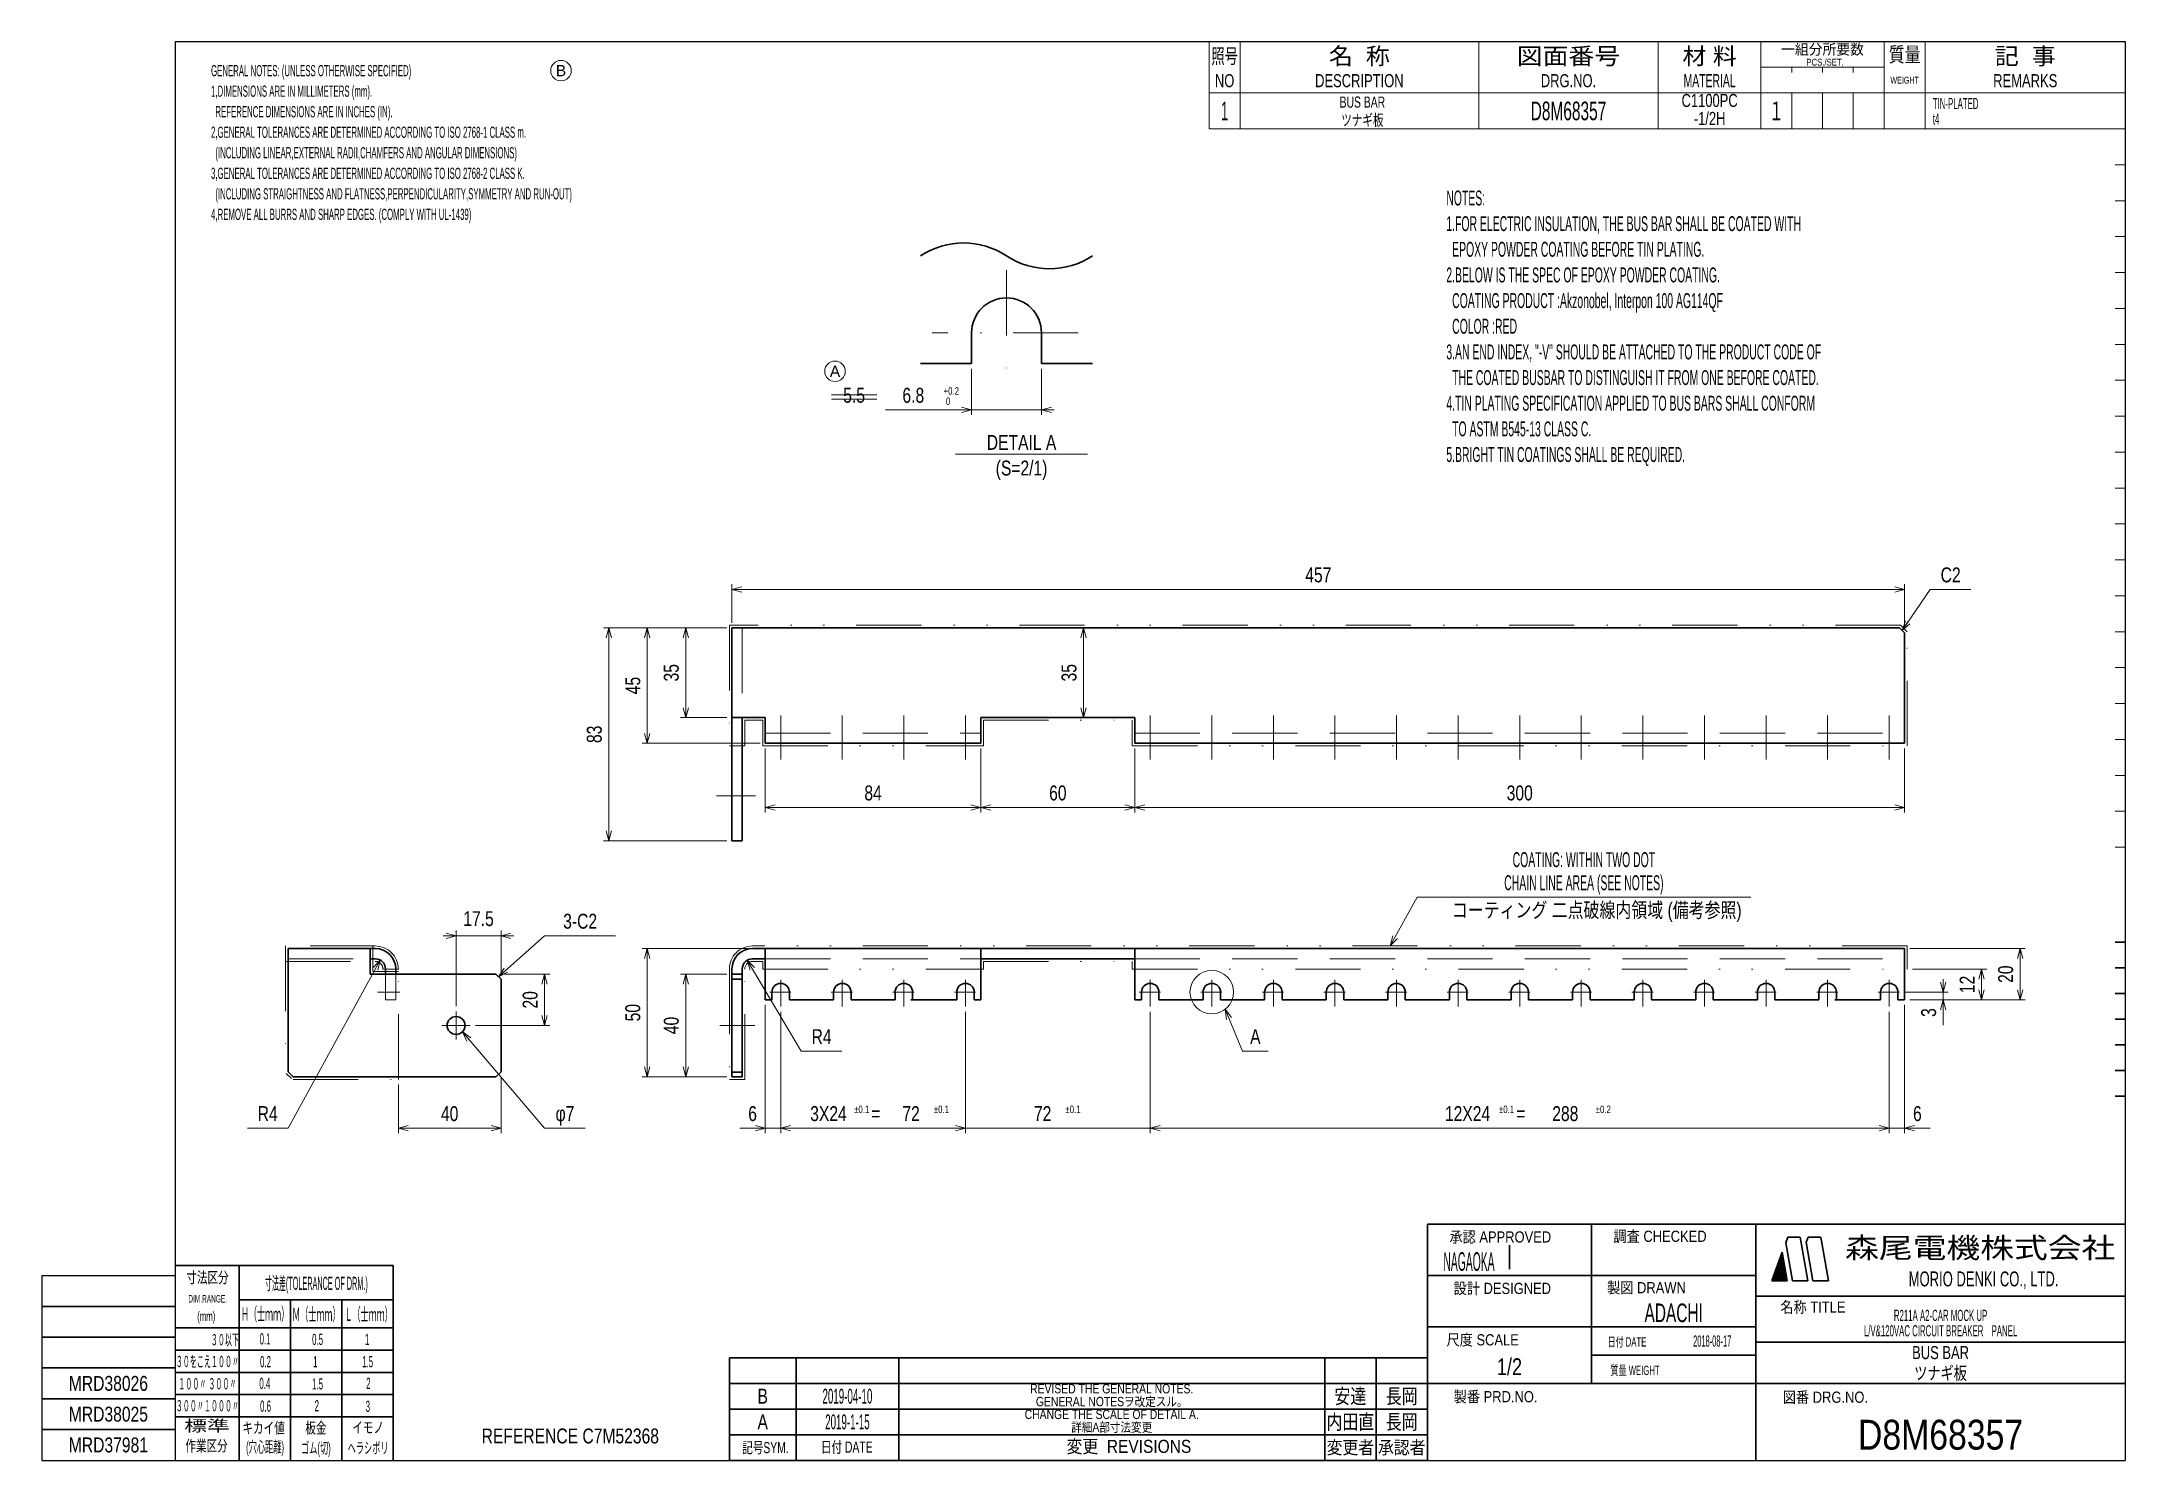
# Model space of a CAD drawing. Header units: millimetres. Extents: x 7 to 413, y 10 to 287.
import ezdxf
from ezdxf.enums import TextEntityAlignment as Align

# ---------------------------------------------------------------- set-up
doc = ezdxf.new("R2010")
doc.units = ezdxf.units.MM
for name, pattern in [('DASHDOT', [25.3, 12.7, -6.3, 0, -6.3]), ('DASHED', [19, 12.7, -6.3]), ('DIVIDE', [31.6, 12.7, -6.3, 0, -6.3, 0, -6.3])]:
    doc.linetypes.add(name, pattern=pattern)
for name, color, linetype in [('GR1_02', 7, 'Continuous'), ('GR1_04', 7, 'Continuous'), ('GR1_16', 7, 'Continuous'), ('GR2_01', 7, 'Continuous'), ('GR2_05', 7, 'Continuous'), ('図面枠D8M', 7, 'Continuous'), ('表題、部品表', 7, 'Continuous'), ('表題、部品表_01', 7, 'Continuous'), ('表題、部品表_02', 7, 'Continuous'), ('表題、部品表_03', 7, 'Continuous')]:
    doc.layers.add(name, color=color, linetype=linetype)
doc.styles.add('HG丸ｺﾞｼｯｸM-PRO', font='')
doc.styles.get('HG丸ｺﾞｼｯｸM-PRO').set_extended_font_data('HG丸ｺﾞｼｯｸM-PRO')

# ---------------------------------------------------------------- blocks, each defined once
blk = doc.blocks.new('BLKF024')
at = {"layer": '図面枠D8M', "color": 4, "linetype": 'Continuous', "lineweight": 13}
for p, q in [((344.778471, 46.998727), (346.524087, 48.744343)), ((344.8594, 47.221078), (346.502888, 48.864566)), ((344.940329, 47.443428), (346.48169, 48.984789)), ((345.021258, 47.665778), (346.460491, 49.105012)), ((345.102186, 47.888128), (346.439293, 49.225235)), ((345.183115, 48.110479), (346.418094, 49.345457)), ((345.264044, 48.332829), (346.396896, 49.46568)), ((345.344973, 48.555179), (346.375697, 49.585903)), ((345.425902, 48.777529), (346.354499, 49.706126)), ((345.506831, 48.999879), (346.3333, 49.826349)), ((345.58776, 49.22223), (346.312102, 49.946572)), ((345.668689, 49.44458), (346.290903, 50.066794)), ((345.749617, 49.66693), (346.269705, 50.187017)), ((345.830546, 49.88928), (346.248506, 50.30724)), ((345.911475, 50.111631), (346.227307, 50.427463)), ((345.992404, 50.333981), (346.206109, 50.547686)), ((346.073333, 50.556331), (346.18491, 50.667909)), ((346.154262, 50.778681), (346.163712, 50.788131)), ((344.157871, 45.246757), (346.693675, 47.782561)), ((344.211969, 45.442276), (346.672477, 47.902784)), ((344.292898, 45.664626), (346.651278, 48.023006)), ((344.299292, 45.246757), (346.714874, 47.662338)), ((344.373827, 45.886976), (346.63008, 48.143229)), ((344.440714, 45.246757), (346.736072, 47.542115)), ((344.454756, 46.109327), (346.608881, 48.263452)), ((344.535684, 46.331677), (346.587682, 48.383675)), ((344.582135, 45.246757), (346.757271, 47.421892)), ((344.616613, 46.554027), (346.566484, 48.503898)), ((344.697542, 46.776377), (346.545285, 48.624121)), ((344.723556, 45.246757), (346.778469, 47.301669)), ((344.864978, 45.246757), (346.799668, 47.181447)), ((345.006399, 45.246757), (346.820866, 47.061224)), ((345.147821, 45.246757), (346.842065, 46.941001)), ((345.289242, 45.246757), (346.863263, 46.820778)), ((345.430663, 45.246757), (346.884462, 46.700555)), ((345.572085, 45.246757), (346.90566, 46.580332)), ((345.713506, 45.246757), (346.926859, 46.46011)), ((345.854927, 45.246757), (346.948057, 46.339887)), ((345.996349, 45.246757), (346.969256, 46.219664)), ((346.13777, 45.246757), (346.990455, 46.099441)), ((346.279191, 45.246757), (347.011653, 45.979218)), ((346.420613, 45.246757), (347.032852, 45.858995)), ((346.562034, 45.246757), (347.05405, 45.738773)), ((346.703455, 45.246757), (347.075249, 45.61855)), ((346.844877, 45.246757), (347.096447, 45.498327)), ((346.986298, 45.246757), (347.117646, 45.378104)), ((347.12772, 45.246757), (347.138844, 45.257881))]:
    blk.add_line(p, q, dxfattribs=at)
blk = doc.blocks.new('BLKF023')
at = {"layer": '図面枠D8M', "color": 2, "linetype": 'Continuous', "lineweight": 25}
for p, q in [((33, 286.75), (413, 286.75)), ((33, 286.75), (33, 10.25)), ((413, 286.75), (413, 10.25)), ((7, 46.25), (7, 10.25)), ((7, 46.25), (33, 46.25)), ((7, 10.25), (413, 10.25))]:
    blk.add_line(p, q, dxfattribs=at)
at = {"layer": '図面枠D8M', "color": 4, "linetype": 'Continuous', "lineweight": 13}
for p, q in [((413, 269.75), (411, 269.75)), ((413, 262.75), (411, 262.75)), ((413, 255.75), (411, 255.75)), ((413, 248.75), (411, 248.75)), ((413, 241.75), (411, 241.75)), ((413, 234.75), (411, 234.75)), ((413, 227.75), (411, 227.75)), ((413, 220.75), (411, 220.75)), ((413, 213.75), (411, 213.75)), ((413, 206.75), (411, 206.75)), ((413, 199.75), (411, 199.75)), ((413, 192.75), (411, 192.75)), ((413, 185.75), (411, 185.75)), ((413, 178.75), (411, 178.75)), ((413, 171.75), (411, 171.75)), ((413, 164.75), (411, 164.75)), ((413, 157.75), (411, 157.75)), ((413, 150.75), (411, 150.75)), ((413, 143.75), (411, 143.75)), ((413, 136.75), (411, 136.75)), ((411, 129.75), (413, 129.75))]:
    blk.add_line(p, q, dxfattribs=at)
at = {"layer": '図面枠D8M', "color": 3, "linetype": 'Continuous', "lineweight": 35}
for p, q in [((413, 111.25), (411, 111.25)), ((413, 106.25), (411, 106.25)), ((413, 101.25), (411, 101.25)), ((413, 96.25), (411, 96.25)), ((413, 91.25), (411, 91.25)), ((413, 86.25), (411, 86.25)), ((413, 81.25), (411, 81.25)), ((277, 56.25), (277, 10.25)), ((277, 56.25), (413, 56.25)), ((309, 56.25), (309, 25.25)), ((341, 56.25), (341, 10.25)), ((346.84, 52.65), (347.23, 53.75)), ((347.23, 53.75), (349.64, 53.75)), ((351.14, 45.25), (349.64, 53.75)), ((351.18, 53.75), (350.82, 52.76)), ((351.18, 53.75), (353.64, 53.75)), ((355.14, 45.25), (353.64, 53.75)), ((293, 52.17), (293, 47.48)), ((344.14, 45.25), (346.16, 50.8)), ((347.14, 45.25), (346.16, 50.8)), ((348.14, 45.25), (346.84, 52.65)), ((352.14, 45.25), (350.82, 52.76)), ((33, 48.25), (75.5, 48.25)), ((45.5, 48.25), (45.5, 10.25)), ((75.5, 48.25), (75.5, 10.25)), ((277, 46.25), (341, 46.25)), ((344.14, 45.25), (347.14, 45.25)), ((348.14, 45.25), (351.14, 45.25)), ((352.14, 45.25), (355.14, 45.25)), ((45.5, 41.55), (75.5, 41.55)), ((55.5, 41.55), (55.5, 10.25)), ((65.5, 41.55), (65.5, 10.25)), ((341, 42.25), (413, 42.25)), ((7, 40.25), (33, 40.25)), ((7, 34.25), (33, 34.25)), ((33, 36.05), (75.5, 36.05)), ((277, 36.25), (341, 36.25)), ((341, 33.25), (413, 33.25)), ((33, 31.72), (75.5, 31.72)), ((309, 30.75), (341, 30.75)), ((7, 28.25), (33, 28.25)), ((33, 27.4), (75.5, 27.4)), ((277, 25.25), (413, 25.25)), ((7, 22.25), (33, 22.25)), ((33, 23.07), (75.5, 23.07)), ((33, 16.25), (7, 16.25)), ((33, 18.75), (75.5, 18.75))]:
    blk.add_line(p, q, dxfattribs=at)
at = {"layer": '図面枠D8M', "color": 4, "linetype": 'Continuous', "lineweight": 13}
blk.add_blockref('BLKF024', (0, 0), dxfattribs=at)
at = {"layer": '図面枠D8M', "color": 4, "linetype": 'Continuous', "lineweight": 13, "style": 'HG丸ｺﾞｼｯｸM-PRO'}
for s, height, width, p in [('承認 APPROVED', 2.1818, 0.863151, (291.21, 53.79)), ('調査 CHECKED', 2.182, 0.863174, (322.34, 53.92)), ('寸法差(TOLERANCE OF DRM.)', 2.5455, 0.382528, (60.52, 44.75)), ('設計 DESIGNED', 2.1818, 0.862613, (291.61, 43.76)), ('製図 DRAWN', 2.182, 0.863099, (319.7, 43.9)), ('DIM.RANGE.', 1.455, 0.522543, (39.35, 41.74)), ('名称 TITLE', 2.182, 0.862489, (352.13, 40.11)), ('Ｈ（士ｍｍ）', 2.545, 0.439786, (50.53, 38.76)), ('Ｍ（士ｍｍ）', 2.545, 0.439786, (60.52, 38.71)), ('Ｌ（士ｍｍ）', 2.545, 0.439786, (70.7, 38.71)), ('３０以下', 2.182, 0.44793, (42.7, 33.77)), ('0.1', 2.182, 0.522424, (50.53, 33.92)), ('0.5', 2.182, 0.522424, (60.76, 33.82)), ('1', 2.18, 0.521199, (70.42, 33.82)), ('尺度 SCALE', 2.182, 0.862581, (287.78, 33.74)), ('日付 DATE', 1.818, 0.618255, (315.88, 33.34)), ('３０をこえ１００〃', 2.182, 0.44793, (39.29, 29.52)), ('0.2', 2.182, 0.522424, (50.62, 29.48)), ('1', 2.18, 0.521199, (60.33, 29.48)), ('1.5', 2.182, 0.522424, (70.52, 29.48)), ('質量 WEIGHT', 1.818, 0.618812, (317.46, 27.8)), ('１００〃 ３００〃', 2.182, 0.448161, (39.29, 25.18)), ('0.4', 2.182, 0.522424, (50.48, 25.24)), ('1.5', 2.182, 0.522424, (60.76, 25.15)), ('2', 2.18, 0.521199, (70.66, 25.24)), ('３００〃１０００〃', 2.182, 0.44793, (39.29, 20.89)), ('0.6', 2.182, 0.522424, (50.62, 20.81)), ('2', 2.18, 0.521199, (60.62, 20.9)), ('3', 2.18, 0.521199, (70.56, 20.76)), ('製番 PRD.NO.', 2.182, 0.863299, (290.29, 22.66)), ('図番 DRG.NO.', 2.182, 0.863083, (354.56, 22.56)), ('キカイ値', 2.182, 0.692256, (50.24, 16.58)), ('板金', 2.182, 0.692256, (60.43, 16.58)), ('イモノ', 2.182, 0.692256, (70.61, 16.67))]:
    blk.add_text(s, height=height, dxfattribs=dict(at, width=width)).set_placement(p, align=Align.MIDDLE_CENTER)
at = {"layer": '図面枠D8M', "color": 2, "linetype": 'Continuous', "lineweight": 25, "style": 'HG丸ｺﾞｼｯｸM-PRO', "width": 1.206081}
blk.add_text('森尾電機株式会社', height=4, dxfattribs=at).set_placement((384.72, 51.68), align=Align.MIDDLE_CENTER)
at = {"layer": '図面枠D8M', "color": 4, "linetype": 'Continuous', "lineweight": 13, "style": 'HG丸ｺﾞｼｯｸM-PRO'}
for s, height, width, p in [('寸法区分', 2.182, 0.692256, (39.31, 44.15)), ('(mm)', 1.818, 0.619256, (39.07, 36.89)), ('標準', 2.182, 1.489301, (39.21, 15.25)), ('作業区分', 2.182, 0.692256, (39.12, 11.35)), ('(穴心距離)', 2.182, 0.521231, (50.53, 11.11)), ('ゴム(切)', 2.182, 0.521232, (60.43, 10.92)), ('ヘラシボリ', 2.182, 0.521228, (70.61, 10.92))]:
    blk.add_text(s, height=height, dxfattribs=dict(at, width=width)).set_placement(p, align=Align.BOTTOM_CENTER)
at = {"layer": '図面枠D8M', "color": 3, "linetype": 'Continuous', "lineweight": 35, "style": 'HG丸ｺﾞｼｯｸM-PRO', "width": 0.652197}
blk.add_text('MORIO DENKI CO., LTD.', height=2.9091, dxfattribs=at).set_placement((385.38, 45.61), align=Align.MIDDLE_CENTER)
blk = doc.blocks.new('BLKF025')
at = {"layer": '図面枠D8M', "color": 3, "linetype": 'Continuous', "lineweight": 35, "style": 'HG丸ｺﾞｼｯｸM-PRO'}
for s, height, width, p in [('NAGAOKA', 3.636, 0.414524, (285.11, 49)), ('ADACHI', 3.636, 0.619335, (325, 39)), ('L/V&120VAC CIRCUIT BREAKER\u3000PANEL', 2.1818, 0.522042, (377, 35.5)), ('R211A A2-CAR MOCK UP', 2.1818, 0.522319, (377, 38.5)), ('2018-08-17', 2.182, 0.482412, (332.5, 33.5)), ('BUS BAR', 2.545, 0.742441, (377, 31.25)), ('1/2', 3.273, 0.80628, (293, 28.5)), ('安達', 2.909, 0.781842, (262, 22.75)), ('長岡', 2.909, 0.781842, (272, 22.75)), ('B', 2.91, 0.78204, (147.5, 22.75)), ('2019-04-10', 2.909, 0.488281, (164, 22.75)), ('A', 2.91, 0.782973, (147.5, 17.75)), ('2019-1-15', 2.909, 0.488281, (164, 17.75)), ('内田直', 2.909, 0.781842, (262, 17.75)), ('長岡', 2.909, 0.781842, (272, 17.75)), ('D8M68357', 5.818, 0.845432, (377, 15.25))]:
    blk.add_text(s, height=height, dxfattribs=dict(at, width=width)).set_placement(p, align=Align.MIDDLE_CENTER)
for s, height, width, p in [('REVISED THE GENERAL NOTES.', 1.8182, 0.831459, (215.5, 22.75)), ('GENERAL NOTESヲ改定スル。', 1.8182, 0.831421, (215.5, 20.25)), ('CHANGE THE SCALE OF DETAIL A.', 1.8182, 0.831575, (215.5, 17.75)), ('詳細A部寸法変更', 1.818, 0.830931, (215.5, 15.25))]:
    blk.add_text(s, height=height, dxfattribs=dict(at, width=width)).set_placement(p, align=Align.BOTTOM_CENTER)
blk = doc.blocks.new('BLKF026')
at = {"layer": '表題、部品表_02', "color": 4, "linetype": 'Continuous', "lineweight": 13}
for p, q in [((234.5, 276.75), (234.5, 269.75)), ((234.5, 276.75), (413, 276.75)), ((240.5, 276.75), (240.5, 269.75)), ((287, 276.75), (287, 269.75)), ((322, 276.75), (322, 269.75)), ((342, 276.75), (342, 269.75)), ((348, 276.75), (348, 269.75)), ((354, 276.75), (354, 269.75)), ((360, 269.75), (360, 276.75)), ((366, 276.75), (366, 269.75)), ((374, 276.75), (374, 269.75)), ((413, 276.75), (413, 269.75)), ((234.5, 269.75), (413, 269.75))]:
    blk.add_line(p, q, dxfattribs=at)
blk = doc.blocks.new('BLKF028')
at = {"layer": 'GR1_02', "color": 3, "linetype": 'Continuous', "lineweight": 35}
for p, q in [((141.5, 131), (141.5, 172.5)), ((141.5, 172.5), (369, 172.5)), ((369, 172.5), (370, 171.5)), ((370, 150), (370, 171.5)), ((141.5, 155), (148, 155)), ((143.5, 155), (143.5, 131)), ((148, 150), (148, 155)), ((190, 150), (190, 155)), ((190, 155), (220, 155)), ((220, 150), (220, 155)), ((148, 150), (190, 150)), ((220, 150), (370, 150)), ((141.5, 131), (143.5, 131))]:
    blk.add_line(p, q, dxfattribs=at)
at = {"layer": 'GR1_02', "color": 4, "linetype": 'DASHED', "lineweight": 13}
for p, q in [((143.5, 172.5), (143.5, 155)), ((148, 152), (190, 152)), ((220, 152), (370, 152))]:
    blk.add_line(p, q, dxfattribs=at)
at = {"layer": 'GR1_02', "color": 4, "linetype": 'DASHDOT', "lineweight": 13}
for p, q in [((151, 146.83), (151, 155.41)), ((163, 146.83), (163, 155.41)), ((175, 146.83), (175, 155.41)), ((187, 146.83), (187, 155.41)), ((223, 146.83), (223, 155.41)), ((235, 146.83), (235, 155.41)), ((247, 146.83), (247, 155.41)), ((259, 146.83), (259, 155.41)), ((271, 146.83), (271, 155.41)), ((283, 146.83), (283, 155.41)), ((295, 146.83), (295, 155.41)), ((307, 146.83), (307, 155.41)), ((319, 146.83), (319, 155.41)), ((331, 146.83), (331, 155.41)), ((343, 146.83), (343, 155.41)), ((355, 146.83), (355, 155.41)), ((367, 146.83), (367, 155.41)), ((138.5, 139.75), (146.08, 139.75))]:
    blk.add_line(p, q, dxfattribs=at)
blk = doc.blocks.new('BLKF030')
at = {"layer": 'GR1_02', "color": 3, "linetype": 'Continuous', "lineweight": 35}
for p, q in [((72, 110), (55, 110)), ((55, 110), (55, 108)), ((71, 110), (71, 105)), ((55, 108), (55, 86)), ((71, 108), (72, 108)), ((74, 105.03), (74, 106)), ((76, 105), (76, 106)), ((95.5, 105), (96.5, 104)), ((96.5, 104), (96.5, 86)), ((56, 85), (55, 86)), ((95.5, 85), (96.5, 86)), ((95.5, 85), (56, 85))]:
    blk.add_line(p, q, dxfattribs=at)
at = {"layer": 'GR1_02', "color": 4, "linetype": 'DASHED', "lineweight": 13}
for p, q in [((55, 108), (71, 108)), ((74, 100), (74, 105.03)), ((76, 102.06), (76, 105)), ((76, 100), (76, 102.06)), ((74, 100), (76, 100))]:
    blk.add_line(p, q, dxfattribs=at)
at = {"layer": 'GR1_02', "color": 4, "linetype": 'DASHDOT', "lineweight": 13}
blk.add_line((76.77, 101.5), (72.46, 101.5), dxfattribs=at)
at = {"layer": 'GR1_02', "color": 3, "linetype": 'Continuous', "lineweight": 35}
for radius in [4, 2]:
    blk.add_arc((72, 106), radius, 0, 90, dxfattribs=at)
blk = doc.blocks.new('BLKF029')
at = {"layer": 'GR1_02', "color": 4, "linetype": 'DIVIDE', "lineweight": 13}
for p, q in [((73.5, 106), (73.5, 106)), ((76.5, 106), (76.5, 106))]:
    blk.add_line(p, q, dxfattribs=at)
at = {"layer": 'GR1_02', "color": 3, "linetype": 'Continuous', "lineweight": 35}
blk.add_line((95.5, 105), (71, 105), dxfattribs=at)
at = {"layer": 'GR1_02', "color": 4, "linetype": 'DASHDOT', "lineweight": 13}
for p, q in [((87.75, 92.25), (87.75, 97.75)), ((90.5, 95), (85, 95))]:
    blk.add_line(p, q, dxfattribs=at)
at = {"layer": 'GR1_02', "color": 3, "linetype": 'Continuous', "lineweight": 35}
blk.add_circle((87.75, 95), 1.75, dxfattribs=at)
blk.add_blockref('BLKF030', (0, 0), dxfattribs=at)
blk = doc.blocks.new('BLKF032')
at = {"layer": '図面枠D8M', "color": 3, "linetype": 'Continuous', "lineweight": 35}
for p, q in [((141, 15.25), (277, 15.25)), ((141, 15.25), (141, 10.25)), ((154, 15.25), (154, 10.25)), ((174, 15.25), (174, 10.25)), ((257, 15.25), (257, 10.25)), ((267, 15.25), (267, 10.25)), ((277, 15.25), (277, 10.25)), ((141, 10.25), (277, 10.25))]:
    blk.add_line(p, q, dxfattribs=at)
at = {"layer": '図面枠D8M', "color": 4, "linetype": 'Continuous', "lineweight": 13, "style": 'HG丸ｺﾞｼｯｸM-PRO'}
for s, height, width, p in [('記号SYM.', 2.182, 0.69227, (148.03, 12.74)), ('日付 DATE', 2.182, 0.692507, (163.87, 12.83)), ('変更  REVISIONS', 2.5455, 0.887352, (218.85, 12.97)), ('変更者', 2.545, 0.887717, (262, 12.75)), ('承認者', 2.545, 0.887717, (272, 12.75))]:
    blk.add_text(s, height=height, dxfattribs=dict(at, width=width)).set_placement(p, align=Align.MIDDLE_CENTER)
blk = doc.blocks.new('BLKF031')
at = {"layer": '図面枠D8M', "color": 3, "linetype": 'Continuous', "lineweight": 35}
blk.add_blockref('BLKF032', (0, 0), dxfattribs=at)
blk = doc.blocks.new('BLKF034')
at = {"layer": '図面枠D8M', "color": 3, "linetype": 'Continuous', "lineweight": 35}
for p, q in [((141, 20.25), (277, 20.25)), ((141, 20.25), (141, 15.25)), ((154, 20.25), (154, 15.25)), ((174, 20.25), (174, 15.25)), ((257, 20.25), (257, 15.25)), ((267, 20.25), (267, 15.25)), ((277, 20.25), (277, 15.25)), ((141, 15.25), (277, 15.25))]:
    blk.add_line(p, q, dxfattribs=at)
blk = doc.blocks.new('BLKF033')
at = {"layer": '図面枠D8M', "color": 3, "linetype": 'Continuous', "lineweight": 35}
blk.add_blockref('BLKF034', (0, 0), dxfattribs=at)
blk = doc.blocks.new('BLKF036')
at = {"layer": '図面枠D8M', "color": 3, "linetype": 'Continuous', "lineweight": 35}
for p, q in [((141, 25.25), (277, 25.25)), ((141, 25.25), (141, 20.25)), ((154, 25.25), (154, 20.25)), ((174, 25.25), (174, 20.25)), ((257, 25.25), (257, 20.25)), ((267, 25.25), (267, 20.25)), ((277, 25.25), (277, 20.25)), ((141, 20.25), (277, 20.25))]:
    blk.add_line(p, q, dxfattribs=at)
blk = doc.blocks.new('BLKF035')
at = {"layer": '図面枠D8M', "color": 3, "linetype": 'Continuous', "lineweight": 35}
blk.add_blockref('BLKF036', (0, 0), dxfattribs=at)
blk = doc.blocks.new('BLKF038')
at = {"layer": '図面枠D8M', "color": 3, "linetype": 'Continuous', "lineweight": 35}
for p, q in [((141, 30.25), (277, 30.25)), ((141, 30.25), (141, 25.25)), ((154, 30.25), (154, 25.25)), ((174, 30.25), (174, 25.25)), ((257, 30.25), (257, 25.25)), ((267, 30.25), (267, 25.25)), ((277, 30.25), (277, 25.25)), ((141, 25.25), (277, 25.25))]:
    blk.add_line(p, q, dxfattribs=at)
blk = doc.blocks.new('BLKF037')
at = {"layer": '図面枠D8M', "color": 3, "linetype": 'Continuous', "lineweight": 35}
blk.add_blockref('BLKF038', (0, 0), dxfattribs=at)
blk = doc.blocks.new('BLKF039')
at = {"layer": 'GR1_04', "color": 4, "linetype": 'DIVIDE', "lineweight": 13}
for p, q in [((72, 110.5), (54.5, 110.5)), ((54.5, 110.5), (54.5, 85.79)), ((71.5, 105.5), (71.5, 110.5)), ((54.5, 107.5), (72, 107.5)), ((76.5, 106), (73.5, 106)), ((71.5, 105.5), (76.5, 105.5)), ((76.5, 84.5), (76.5, 105.5)), ((54.65, 85.65), (55.65, 84.65)), ((56, 84.5), (76.5, 84.5))]:
    blk.add_line(p, q, dxfattribs=at)
for radius, start in [(4.5, 0), (1.5, 359.9753)]:
    blk.add_arc((72, 106), radius, start, 90, dxfattribs=at)
blk = doc.blocks.new('BLKF040')
at = {"layer": 'GR1_04', "color": 4, "linetype": 'DIVIDE', "lineweight": 13}
for p, q in [((369.21, 173), (141, 173)), ((141, 173), (141, 149.5)), ((370.5, 171.71), (369.21, 173)), ((370.5, 149.5), (370.5, 171.71)), ((144, 149.5), (144, 154.5)), ((144, 154.5), (147.5, 154.5)), ((147.5, 149.5), (147.5, 154.5)), ((190.5, 154.5), (219.5, 154.5)), ((190.5, 149.5), (190.5, 154.5)), ((219.5, 149.5), (219.5, 154.5)), ((144, 149.5), (141, 149.5)), ((147.5, 149.5), (190.5, 149.5)), ((219.5, 149.5), (370.5, 149.5))]:
    blk.add_line(p, q, dxfattribs=at)
blk = doc.blocks.new('BLKF041')
at = {"layer": 'GR1_04', "color": 4, "linetype": 'DIVIDE', "lineweight": 13}
for p, q in [((370.5, 110.5), (145.5, 110.5)), ((370.5, 106), (370.5, 110.5)), ((141, 106), (141, 84.5)), ((144, 84.5), (144, 106)), ((145.5, 107.5), (147.5, 107.5)), ((147.5, 106), (147.5, 107.5)), ((147.5, 106), (190.5, 106)), ((190.5, 107.5), (219.5, 107.5)), ((190.5, 106), (190.5, 107.5)), ((219.5, 106), (219.5, 107.5)), ((219.5, 106), (370.5, 106)), ((141, 84.5), (144, 84.5))]:
    blk.add_line(p, q, dxfattribs=at)
for radius in [4.5, 1.5]:
    blk.add_arc((145.5, 106), radius, 90, 180, dxfattribs=at)
blk = doc.blocks.new('FXTIP_ARROW_S')
at = {"color": 0, "linetype": 'Continuous', "lineweight": -2}
for q in [(-1, 0), (-0.97, 0.26), (-0.97, -0.26)]:
    blk.add_line((0, 0), q, dxfattribs=at)
blk = doc.blocks.new('FXTIP_ARROW_E')
at = {"color": 0, "linetype": 'Continuous', "lineweight": -2}
for q in [(-1, 0), (-0.97, 0.26), (-0.97, -0.26)]:
    blk.add_line((0, 0), q, dxfattribs=at)
blk = doc.blocks.new('BLKF042')
at = {"layer": 'GR2_05', "color": 4, "linetype": 'Continuous', "lineweight": 13}
blk.add_circle((161.58, 222.51), 2, dxfattribs=at)
at = {"layer": 'GR2_05', "color": 4, "linetype": 'Continuous', "lineweight": 13, "style": 'HG丸ｺﾞｼｯｸM-PRO', "width": 1.042301}
blk.add_text('A', height=2.18, dxfattribs=at).set_placement((161.58, 222.51), align=Align.MIDDLE_CENTER)
blk = doc.blocks.new('BLKF043')
at = {"layer": 'GR1_02', "color": 3, "linetype": 'Continuous', "lineweight": 35}
for p, q in [((145.5, 110), (370, 110)), ((148, 110), (148, 100)), ((190, 110), (190, 100)), ((220, 110), (220, 100)), ((370, 110), (370, 100)), ((141.5, 85), (141.5, 106)), ((143.5, 85), (143.5, 106)), ((145.5, 108), (148, 108)), ((190, 108), (220, 108)), ((141.5, 105), (143.5, 105)), ((141.5, 104), (143.5, 104)), ((148, 100), (149.3, 100)), ((149.3, 100), (149.3, 101.5)), ((152.7, 100), (152.7, 101.5)), ((152.7, 100), (161.3, 100)), ((161.3, 100), (161.3, 101.5)), ((164.7, 100), (164.7, 101.5)), ((164.7, 100), (173.3, 100)), ((173.3, 100), (173.3, 101.5)), ((176.37, 100), (185.3, 100)), ((176.7, 100), (176.7, 101.5)), ((185.3, 100), (185.3, 101.5)), ((188.7, 100), (188.7, 101.5)), ((188.7, 100), (190, 100)), ((220, 100), (221.3, 100)), ((221.3, 100), (221.3, 101.5)), ((224.7, 100), (224.7, 101.5)), ((224.7, 100), (233.3, 100)), ((233.3, 100), (233.3, 101.5)), ((236.7, 100), (236.7, 101.5)), ((236.7, 100), (245.3, 100)), ((245.3, 100), (245.3, 101.5)), ((248.7, 100), (248.7, 101.5)), ((248.7, 100), (257.3, 100)), ((257.3, 100), (257.3, 101.5)), ((260.7, 100), (260.7, 101.5)), ((260.7, 100), (269.3, 100)), ((269.3, 100), (269.3, 101.5)), ((272.7, 100), (272.7, 101.5)), ((272.7, 100), (281.3, 100)), ((281.3, 100), (281.3, 101.5)), ((284.7, 100), (284.7, 101.5)), ((284.7, 100), (293.3, 100)), ((293.3, 100), (293.3, 101.5)), ((296.7, 100), (296.7, 101.5)), ((296.7, 100), (305.3, 100)), ((305.3, 100), (305.3, 101.5)), ((308.7, 100), (308.7, 101.5)), ((308.7, 100), (317.3, 100)), ((317.3, 100), (317.3, 101.5)), ((320.7, 100), (320.7, 101.5)), ((320.7, 100), (329.3, 100)), ((329.3, 100), (329.3, 101.5)), ((332.7, 100), (332.7, 101.5)), ((332.7, 100), (341.3, 100)), ((341.3, 100), (341.3, 101.5)), ((344.7, 100), (344.7, 101.5)), ((344.7, 100), (353.3, 100)), ((353.3, 100), (353.3, 101.5)), ((356.37, 100), (365.3, 100)), ((356.7, 100), (356.7, 101.5)), ((365.3, 100), (365.3, 101.5)), ((368.7, 100), (368.7, 101.5)), ((368.7, 100), (370, 100)), ((141.5, 85.9), (143.5, 85.9)), ((141.5, 85), (143.5, 85))]:
    blk.add_line(p, q, dxfattribs=at)
at = {"layer": 'GR1_02', "color": 4, "linetype": 'DASHED', "lineweight": 13}
for p, q in [((148, 108), (190, 108)), ((220, 108), (370, 108))]:
    blk.add_line(p, q, dxfattribs=at)
at = {"layer": 'GR1_02', "color": 4, "linetype": 'DASHDOT', "lineweight": 13}
for p, q in [((151, 103.89), (151, 98.69)), ((163, 103.89), (163, 98.69)), ((175, 103.89), (175, 98.69)), ((187, 103.89), (187, 98.69)), ((223, 103.89), (223, 98.69)), ((235, 103.89), (235, 98.69)), ((247, 103.89), (247, 98.69)), ((259, 103.89), (259, 98.69)), ((271, 103.89), (271, 98.69)), ((283, 103.89), (283, 98.69)), ((295, 103.89), (295, 98.69)), ((307, 103.89), (307, 98.69)), ((319, 103.89), (319, 98.69)), ((331, 103.89), (331, 98.69)), ((343, 103.89), (343, 98.69)), ((355, 103.89), (355, 98.69)), ((367, 103.89), (367, 98.69)), ((148.86, 101.5), (152.98, 101.5)), ((160.86, 101.5), (164.98, 101.5)), ((172.86, 101.5), (176.98, 101.5)), ((184.86, 101.5), (188.98, 101.5)), ((220.86, 101.5), (224.98, 101.5)), ((232.86, 101.5), (236.98, 101.5)), ((244.86, 101.5), (248.98, 101.5)), ((256.86, 101.5), (260.98, 101.5)), ((268.86, 101.5), (272.98, 101.5)), ((280.86, 101.5), (284.98, 101.5)), ((292.86, 101.5), (296.98, 101.5)), ((304.86, 101.5), (308.98, 101.5)), ((316.86, 101.5), (320.98, 101.5)), ((328.86, 101.5), (332.98, 101.5)), ((340.86, 101.5), (344.98, 101.5)), ((352.86, 101.5), (356.98, 101.5)), ((364.86, 101.5), (368.98, 101.5)), ((139.15, 95), (145.95, 95))]:
    blk.add_line(p, q, dxfattribs=at)
at = {"layer": 'GR1_02', "color": 3, "linetype": 'Continuous', "lineweight": 35}
for centre, radius, start in [((145.5, 106), 4, 90), ((145.5, 106), 2, 90), ((151, 101.5), 1.7, 0), ((163, 101.5), 1.7, 0), ((175, 101.5), 1.7, 0), ((187, 101.5), 1.7, 0), ((223, 101.5), 1.7, 0), ((235, 101.5), 1.7, 0), ((247, 101.5), 1.7, 0), ((259, 101.5), 1.7, 0), ((271, 101.5), 1.7, 0), ((283, 101.5), 1.7, 0), ((295, 101.5), 1.7, 0), ((307, 101.5), 1.7, 0), ((319, 101.5), 1.7, 0), ((331, 101.5), 1.7, 0), ((343, 101.5), 1.7, 0), ((355, 101.5), 1.7, 0), ((367, 101.5), 1.7, 0)]:
    blk.add_arc(centre, radius, start, 180, dxfattribs=at)
blk = doc.blocks.new('BLKF044')
at = {"layer": '図面枠D8M', "color": 4, "linetype": 'Continuous', "lineweight": 13}
blk.add_circle((108.19, 281.11), 2, dxfattribs=at)
at = {"layer": '図面枠D8M', "color": 4, "linetype": 'Continuous', "lineweight": 13, "style": 'HG丸ｺﾞｼｯｸM-PRO', "width": 1.04272}
blk.add_text('B', height=2.18, dxfattribs=at).set_placement((108.19, 281.11), align=Align.MIDDLE_CENTER)
blk = doc.blocks.new('BLKF046')
at = {"layer": '表題、部品表_01', "color": 4, "linetype": 'Continuous', "lineweight": 13}
for p, q in [((234.5, 286.75), (234.5, 276.75)), ((234.5, 286.75), (413, 286.75)), ((240.5, 286.75), (240.5, 276.75)), ((287, 286.75), (287, 276.75)), ((322, 286.75), (322, 276.75)), ((342, 286.75), (342, 276.75)), ((366, 286.75), (366, 276.75)), ((374, 286.75), (374, 276.75)), ((413, 286.75), (413, 276.75)), ((342, 281.75), (366, 281.75)), ((348, 280.75), (348, 281.75)), ((354, 281.75), (354, 280.75)), ((360, 281.75), (360, 280.75)), ((234.5, 276.75), (413, 276.75))]:
    blk.add_line(p, q, dxfattribs=at)
at = {"layer": '表題、部品表_01', "color": 3, "linetype": 'Continuous', "lineweight": 35, "style": 'HG丸ｺﾞｼｯｸM-PRO'}
for s, height, width, p in [('照号', 2.909, 0.651535, (237.5, 283.95)), ('名  称', 3.273, 1.042426, (263.75, 283.95)), ('図面番号', 3.273, 1.127518, (304.5, 283.95)), ('材 料', 3.273, 1.042439, (332, 283.95)), ('一組分所要数', 2.036, 0.966638, (354, 285.25)), ('質量', 2.909, 0.781842, (370, 284.25)), ('記  事', 3.273, 1.042426, (393.5, 283.95)), ('NO', 2.545, 0.740841, (237.5, 279.15)), ('DESCRIPTION', 2.5455, 0.741365, (263.75, 279.15)), ('DRG.NO.', 2.545, 0.741189, (304.5, 279.15)), ('MATERIAL', 2.545, 0.594756, (332, 279.15)), ('PCS./SET.', 1.309, 0.862935, (354.5, 282.75)), ('REMARKS', 2.545, 0.742803, (393.5, 279.15)), ('WEIGHT', 1.309, 0.635507, (370, 279.25))]:
    blk.add_text(s, height=height, dxfattribs=dict(at, width=width)).set_placement(p, align=Align.MIDDLE_CENTER)
blk = doc.blocks.new('BLKF045')
at = {"layer": '表題、部品表_01', "color": 3, "linetype": 'Continuous', "lineweight": 13}
blk.add_blockref('BLKF046', (0, 0), dxfattribs=at)

msp = doc.modelspace()

# ---------------------------------------------------------------- linework, layer by layer
at = {"layer": 'GR1_16', "color": 4, "linetype": 'Continuous', "lineweight": 13}
for p, q in [((141.5, 173.5), (141.5, 181)), ((141.5, 180), (370, 180)), ((369.5, 172), (375, 180)), ((370, 172.5), (370, 181)), ((375, 180), (382.92, 180)), ((140.5, 172.5), (116.5, 172.5)), ((117.5, 131), (117.5, 172.5)), ((140.5, 172.5), (124, 172.5)), ((125, 150), (125, 172.5)), ((140.5, 172.5), (131.5, 172.5)), ((132.5, 155), (132.5, 172.5)), ((210, 155), (210, 172.5)), ((140.5, 155), (131.5, 155)), ((147, 150), (124, 150)), ((148, 149), (148, 136.5)), ((190, 149), (190, 136.5)), ((220, 149), (220, 136.5)), ((370, 149), (370, 136.5)), ((148, 137.5), (190, 137.5)), ((190, 137.5), (220, 137.5)), ((220, 137.5), (370, 137.5)), ((140.5, 131), (116.5, 131)), ((269.76, 110.5), (275, 120)), ((275, 120), (340, 120)), ((85.25, 112.5), (87.75, 112.5)), ((87.75, 98.75), (87.75, 113.5)), ((87.75, 112.5), (96.5, 112.5)), ((96, 104.5), (105, 112.5)), ((96.5, 105), (96.5, 113.5)), ((96.5, 112.5), (99, 112.5)), ((105, 112.5), (118.84, 112.5)), ((144.5, 110), (124, 110)), ((125, 85), (125, 110)), ((371, 110), (393.5, 110)), ((392.5, 100), (392.5, 110)), ((72.96, 107.75), (55, 75)), ((144.48, 107.72), (155, 90)), ((371.5, 106), (386, 106)), ((385, 100), (385, 106)), ((96.5, 105), (106, 105)), ((105, 95), (105, 105)), ((140.5, 105), (131.5, 105)), ((132.5, 85), (132.5, 105)), ((377.5, 101.5), (377.5, 104)), ((148, 99), (148, 74)), ((151, 97.69), (151, 74)), ((187, 97.69), (187, 74)), ((223, 97.69), (223, 74)), ((237.62, 98.16), (241, 90)), ((367, 97.69), (367, 74)), ((369.98, 101.5), (378.5, 101.5)), ((370, 99), (370, 74)), ((371, 100), (393.5, 100)), ((371, 100), (378.5, 100)), ((371, 100), (386, 100)), ((377.5, 100), (377.5, 101.5)), ((377.5, 95.04), (377.5, 100)), ((88.98, 93.75), (105, 75)), ((91.5, 95), (106, 95)), ((155, 90), (162.92, 90)), ((241, 90), (245.96, 90)), ((76.5, 83.5), (76.5, 74)), ((96.5, 85), (96.5, 74)), ((140.5, 85), (124, 85)), ((140.5, 85), (131.5, 85)), ((55, 75), (47.08, 75)), ((76.5, 75), (96.5, 75)), ((105, 75), (112.92, 75)), ((143.04, 75), (148, 75)), ((148, 75), (151, 75)), ((151, 75), (187, 75)), ((187, 75), (223, 75)), ((223, 75), (367, 75)), ((367, 75), (370, 75)), ((370, 75), (374.96, 75))]:
    msp.add_line(p, q, dxfattribs=at)
msp.add_circle((235, 101.5), 4.25, dxfattribs=at)
at = {"layer": 'GR2_01', "color": 4, "linetype": 'DASHDOT', "lineweight": 13}
for p, q in [((195, 242.19), (195, 222.41)), ((208.98, 230), (180.5, 230))]:
    msp.add_line(p, q, dxfattribs=at)
at = {"layer": 'GR2_01', "color": 3, "linetype": 'Continuous', "lineweight": 35}
for p, q in [((188.2, 224), (188.2, 230)), ((201.8, 224), (201.8, 230)), ((178.25, 224), (188.2, 224)), ((201.8, 224), (211.75, 224))]:
    msp.add_line(p, q, dxfattribs=at)
at = {"layer": 'GR2_01', "color": 3, "linetype": 'Continuous', "lineweight": 13}
for p, q in [((188.2, 223), (188.2, 214)), ((201.8, 223), (201.8, 214)), ((171.4, 215), (188.2, 215)), ((188.2, 215), (201.8, 215)), ((201.8, 215), (204.3, 215))]:
    msp.add_line(p, q, dxfattribs=at)
at = {"layer": 'GR2_01', "color": 4, "linetype": 'Continuous', "lineweight": 13}
msp.add_line((185.09, 206.36), (210.77, 206.36), dxfattribs=at)
at = {"layer": 'GR2_01', "color": 3, "linetype": 'Continuous', "lineweight": 35}
for centre, radius, start, end in [((186.63, 232.3), 15.21, 56.6015, 123.3985), ((203.37, 257.7), 15.21, 236.6015, 303.3985), ((195, 230), 6.8, 0, 180)]:
    msp.add_arc(centre, radius, start, end, dxfattribs=at)
at = {"layer": 'GR2_05', "color": 4, "linetype": 'Continuous', "lineweight": 13}
for p, q in [((160.91, 217.9), (169.75, 217.9)), ((160.91, 217.1), (169.75, 217.1))]:
    msp.add_line(p, q, dxfattribs=at)

# ---------------------------------------------------------------- block references
at = {"layer": 'GR1_02', "color": 4, "linetype": 'DASHDOT', "lineweight": 13}
msp.add_blockref('BLKF028', (0, 0), dxfattribs=at)
at = {"layer": 'GR1_02', "color": 3, "linetype": 'Continuous', "lineweight": 13}
msp.add_blockref('BLKF029', (0, 0), dxfattribs=at)
at = {"layer": 'GR1_02', "color": 3, "linetype": 'Continuous', "lineweight": 35}
msp.add_blockref('BLKF043', (0, 0), dxfattribs=at)
at = {"layer": 'GR1_04', "color": 4, "linetype": 'DIVIDE', "lineweight": 13}
for name in ['BLKF040', 'BLKF039', 'BLKF041']:
    msp.add_blockref(name, (0, 0), dxfattribs=at)
at = {"layer": 'GR1_16', "color": 4, "linetype": 'Continuous', "lineweight": 13, "xscale": 2, "yscale": 2}
for name, p, rotation in [('FXTIP_ARROW_S', (141.5, 180), 180), ('FXTIP_ARROW_E', (370, 180), 360), ('FXTIP_ARROW_E', (117.5, 172.5), 90), ('FXTIP_ARROW_E', (125, 172.5), 90), ('FXTIP_ARROW_E', (132.5, 172.5), 90), ('FXTIP_ARROW_E', (210, 172.5), 90), ('FXTIP_ARROW_S', (369.5, 172), 235.4914770123292), ('FXTIP_ARROW_S', (132.5, 155), 270), ('FXTIP_ARROW_S', (210, 155), 270), ('FXTIP_ARROW_S', (125, 150), 270), ('FXTIP_ARROW_S', (148, 137.5), 180), ('FXTIP_ARROW_E', (190, 137.5), 360), ('FXTIP_ARROW_S', (190, 137.5), 180), ('FXTIP_ARROW_E', (220, 137.5), 360), ('FXTIP_ARROW_S', (220, 137.5), 180), ('FXTIP_ARROW_E', (370, 137.5), 360), ('FXTIP_ARROW_S', (117.5, 131), 270), ('FXTIP_ARROW_E', (87.75, 112.5), 360), ('FXTIP_ARROW_S', (96.5, 112.5), 180), ('FXTIP_ARROW_E', (125, 110), 90), ('FXTIP_ARROW_S', (269.76, 110.5), 241.10480070663), ('FXTIP_ARROW_E', (392.5, 110), 90), ('FXTIP_ARROW_S', (72.96, 107.75), 61.26020470831198), ('FXTIP_ARROW_S', (96, 104.5), 221.6335393365697), ('FXTIP_ARROW_S', (144.48, 107.72), 120.6997225508204), ('FXTIP_ARROW_E', (385, 106), 90), ('FXTIP_ARROW_E', (105, 105), 90), ('FXTIP_ARROW_E', (132.5, 105), 90), ('FXTIP_ARROW_S', (377.5, 101.5), 270), ('FXTIP_ARROW_S', (385, 100), 270), ('FXTIP_ARROW_S', (392.5, 100), 270), ('FXTIP_ARROW_S', (237.62, 98.16), 112.4811160528071), ('FXTIP_ARROW_E', (377.5, 100), 90), ('FXTIP_ARROW_S', (88.98, 93.75), 130.5076490267536), ('FXTIP_ARROW_S', (105, 95), 270), ('FXTIP_ARROW_S', (125, 85), 270), ('FXTIP_ARROW_S', (132.5, 85), 270), ('FXTIP_ARROW_S', (76.5, 75), 180), ('FXTIP_ARROW_E', (96.5, 75), 360), ('FXTIP_ARROW_E', (148, 75), 360), ('FXTIP_ARROW_S', (151, 75), 180), ('FXTIP_ARROW_E', (187, 75), 360), ('FXTIP_ARROW_S', (223, 75), 180), ('FXTIP_ARROW_E', (367, 75), 360), ('FXTIP_ARROW_S', (370, 75), 180)]:
    msp.add_blockref(name, p, dxfattribs=dict(at, rotation=rotation))
at = {"layer": 'GR2_01', "color": 3, "linetype": 'Continuous', "lineweight": 13, "xscale": 2, "yscale": 2}
for name, p, rotation in [('FXTIP_ARROW_E', (188.2, 215), 360), ('FXTIP_ARROW_S', (201.8, 215), 180)]:
    msp.add_blockref(name, p, dxfattribs=dict(at, rotation=rotation))
at = {"layer": 'GR2_05', "color": 4, "linetype": 'Continuous', "lineweight": 13}
msp.add_blockref('BLKF042', (0, 0), dxfattribs=at)
at = {"layer": '図面枠D8M', "color": 4, "linetype": 'Continuous', "lineweight": 13}
for name in ['BLKF023', 'BLKF044']:
    msp.add_blockref(name, (0, 0), dxfattribs=at)
at = {"layer": '図面枠D8M', "color": 3, "linetype": 'Continuous', "lineweight": 35}
for name in ['BLKF025', 'BLKF037', 'BLKF035', 'BLKF033', 'BLKF031']:
    msp.add_blockref(name, (0, 0), dxfattribs=at)
at = {"layer": '表題、部品表_01', "color": 3, "linetype": 'Continuous', "lineweight": 13}
msp.add_blockref('BLKF045', (0, 0), dxfattribs=at)
at = {"layer": '表題、部品表_02', "color": 4, "linetype": 'Continuous', "lineweight": 13}
msp.add_blockref('BLKF026', (0, 0), dxfattribs=at)

# ---------------------------------------------------------------- texts
at = {"layer": 'GR1_16', "color": 3, "linetype": 'Continuous', "lineweight": 35, "style": 'HG丸ｺﾞｼｯｸM-PRO'}
for s, height, rotation, width, p in [('457', 2.909, 0, 0.784542, (255.75, 180.5)), ('45', 2.909, 90, 0.784542, (124.5, 161.25)), ('35', 2.909, 90, 0.784542, (132, 163.75)), ('35', 2.909, 90, 0.784542, (209.5, 163.75)), ('83', 2.909, 90, 0.784542, (117, 151.75)), ('84', 2.909, 0, 0.784542, (169, 138)), ('60', 2.909, 0, 0.784542, (205, 138)), ('300', 2.909, 0, 0.784542, (295, 138)), ('17.5', 2.909, 0, 0.784749, (92.12, 113.5)), ('20', 2.909, 90, 0.784542, (392, 105)), ('20', 2.909, 90, 0.784542, (104.5, 100)), ('12', 2.909, 90, 0.784542, (384.5, 103)), ('50', 2.909, 90, 0.784542, (124.5, 97.5)), ('3', 2.91, 90, 0.784542, (377, 97.52)), ('40', 2.909, 90, 0.784542, (132, 95)), ('40', 2.909, 0, 0.784542, (86.5, 75.5)), ('6', 2.91, 0, 0.784542, (145.52, 75.5)), ('3X24', 2.909, 0, 0.784171, (160.31, 75.5)), ('±0.1', 1.455, 0, 0.783726, (166.79, 77.5)), ('=', 2.91, 0, 0.78125, (169.56, 75.5)), ('72', 2.909, 0, 0.784542, (176.4, 75.5)), ('±0.1', 1.455, 0, 0.783726, (182.32, 77.5)), ('72', 2.909, 0, 0.784542, (202.04, 75.5)), ('±0.1', 1.455, 0, 0.783726, (207.96, 77.5)), ('12X24', 2.909, 0, 0.784246, (284.83, 75.5)), ('±0.1', 1.455, 0, 0.783726, (292.43, 77.5)), ('=', 2.91, 0, 0.78125, (295.2, 75.5)), ('288', 2.909, 0, 0.784542, (303.88, 75.5)), ('±0.2', 1.455, 0, 0.783726, (311.28, 77.5)), ('6', 2.91, 0, 0.784542, (372.48, 75.5))]:
    msp.add_text(s, height=height, rotation=rotation, dxfattribs=dict(at, width=width)).set_placement(p, align=Align.BOTTOM_CENTER)
for s, height, width, p in [('C2', 2.909, 0.78334, (378.96, 180.5)), ('COATING: WITHIN TWO DOT', 2.9091, 0.522323, (307.5, 125)), ('CHAIN LINE AREA (SEE NOTES)', 2.9091, 0.522176, (307.5, 120.5)), ('3-C2', 2.909, 0.783285, (111.92, 113)), ('R4', 2.909, 0.783055, (158.96, 90.5)), ('A', 2.91, 0.782973, (243.48, 90.5)), ('R4', 2.909, 0.783055, (51.04, 75.5)), ('φ7', 2.909, 0.782992, (108.96, 75.5))]:
    msp.add_text(s, height=height, dxfattribs=dict(at, width=width)).set_placement(p, align=Align.BOTTOM_CENTER)
at = {"layer": 'GR1_16', "color": 3, "linetype": 'Continuous', "lineweight": 35, "style": 'HG丸ｺﾞｼｯｸM-PRO', "width": 0.781951}
msp.add_text('コーティング 二点破線内領域 (備考参照)', height=2.9091, dxfattribs=at).set_placement((310, 117.5), align=Align.MIDDLE_CENTER)
at = {"layer": 'GR2_01', "color": 3, "linetype": 'Continuous', "lineweight": 35, "style": 'HG丸ｺﾞｼｯｸM-PRO'}
for s, height, width, p in [('6.8', 2.909, 0.784839, (176.84, 215.5)), ('+0.2', 1.455, 0.78402, (184.24, 217.5)), (' 0', 1.455, 0.784627, (183.4, 215.5))]:
    msp.add_text(s, height=height, dxfattribs=dict(at, width=width)).set_placement(p, align=Align.BOTTOM_CENTER)
for s, width, p in [('DETAIL A', 0.783553, (197.93, 208.65)), ('(S=2/1)', 0.782722, (197.93, 203.65))]:
    msp.add_text(s, height=2.909, dxfattribs=dict(at, width=width)).set_placement(p, align=Align.MIDDLE_CENTER)
at = {"layer": 'GR2_05', "color": 3, "linetype": 'Continuous', "lineweight": 35, "style": 'HG丸ｺﾞｼｯｸM-PRO', "width": 0.784839}
msp.add_text('5.5', height=2.909, dxfattribs=at).set_placement((165.3, 215.5), align=Align.BOTTOM_CENTER)
at = {"layer": '図面枠D8M', "color": 3, "linetype": 'Continuous', "lineweight": 35, "style": 'HG丸ｺﾞｼｯｸM-PRO'}
for s, width, p in [('GENERAL NOTES: (UNLESS OTHERWISE SPECIFIED)', 0.52211, (40, 282.19)), ('1,DIMENSIONS ARE IN MILLIMETERS (mm).', 0.522052, (40, 278.19)), ('  REFERENCE DIMENSIONS ARE IN INCHES (IN).', 0.522009, (40, 274.19)), ('2,GENERAL TOLERANCES ARE DETERMINED ACCORDING TO ISO 2768-1 CLASS m.', 0.522186, (40, 270.19)), ('  (INCLUDING LINEAR,EXTERNAL RADII,CHAMFERS AND ANGULAR DIMENSIONS)', 0.522355, (40, 266.19)), ('3,GENERAL TOLERANCES ARE DETERMINED ACCORDING TO ISO 2768-2 CLASS K.', 0.52223, (40, 262.19)), ('  (INCLUDING STRAIGHTNESS AND FLATNESS,PERPENDICULARITY,SYMMETRY AND RUN-OUT)', 0.522087, (40, 258.19)), ('4,REMOVE ALL BURRS AND SHARP EDGES. (COMPLY WITH UL-1439)', 0.52235, (40, 254.19))]:
    msp.add_text(s, height=2.1818, dxfattribs=dict(at, width=width)).set_placement(p, align=Align.TOP_LEFT)
for s, height, width, p in [('ツナギ板', 2.545, 0.741121, (377, 27.25)), ('MRD38026', 2.909, 0.783793, (20, 25.25)), ('MRD38025', 2.909, 0.783793, (20, 19.25)), ('REFERENCE C7M52368', 2.9091, 0.783552, (110, 15)), ('MRD37981', 2.909, 0.783793, (20, 13.25))]:
    msp.add_text(s, height=height, dxfattribs=dict(at, width=width)).set_placement(p, align=Align.MIDDLE_CENTER)
at = {"layer": '表題、部品表', "color": 3, "linetype": 'Continuous', "lineweight": 35, "style": 'HG丸ｺﾞｼｯｸM-PRO'}
for s, height, width, p in [('NOTES:', 2.909, 0.521723, (280.7, 256.28)), ('1.FOR ELECTRIC INSULATION, THE BUS BAR SHALL BE COATED WITH ', 2.9091, 0.522417, (280.7, 251.28)), ('  EPOXY POWDER COATING BEFORE TIN PLATING.', 2.9091, 0.522634, (280.7, 246.28)), ('2.BELOW IS THE SPEC OF EPOXY POWDER COATING.', 2.9091, 0.522562, (280.7, 241.28)), ('  COATING PRODUCT :Akzonobel, Interpon 100 AG114QF', 2.9091, 0.522597, (280.7, 236.28)), ('  COLOR :RED', 2.9091, 0.522617, (280.7, 231.28)), ('3.AN END INDEX, "-V" SHOULD BE ATTACHED TO THE PRODUCT CODE OF ', 2.9091, 0.522378, (280.7, 226.28)), ('  THE COATED BUSBAR TO DISTINGUISH IT FROM ONE BEFORE COATED.', 2.9091, 0.522152, (280.7, 221.28)), ('4.TIN PLATING SPECIFICATION APPLIED TO BUS BARS SHALL CONFORM ', 2.9091, 0.522557, (280.7, 216.28)), ('  TO ASTM B545-13 CLASS C.', 2.9091, 0.522487, (280.7, 211.28)), ('5.BRIGHT TIN COATINGS SHALL BE REQUIRED.', 2.9091, 0.522387, (280.7, 206.28))]:
    msp.add_text(s, height=height, dxfattribs=dict(at, width=width)).set_placement(p, align=Align.MIDDLE_LEFT)
at = {"layer": '表題、部品表_03', "color": 3, "linetype": 'Continuous', "lineweight": 35, "style": 'HG丸ｺﾞｼｯｸM-PRO'}
for s, height, width, p in [('BUS BAR', 2.182, 0.692724, (264.34, 274.97)), ('1', 3.64, 0.521199, (237.5, 273.25)), ('ツナギ板', 2.182, 0.692256, (264.34, 271.47)), ('D8M68357', 3.636, 0.619412, (304.5, 273.25)), ('１', 3.64, 0.578238, (345, 273.25))]:
    msp.add_text(s, height=height, dxfattribs=dict(at, width=width)).set_placement(p, align=Align.MIDDLE_CENTER)
for s, width, p in [('C1100PC', 0.740867, (332, 273.25)), ('-1/2H', 0.740841, (332, 269.75))]:
    msp.add_text(s, height=2.545, dxfattribs=dict(at, width=width)).set_placement(p, align=Align.BOTTOM_CENTER)
for s, width, p in [('t4', 0.521291, (375.5, 271.69)), ('TIN-PLATED', 0.522156, (375.5, 274.69))]:
    msp.add_text(s, height=2.182, dxfattribs=dict(at, width=width)).set_placement(p, align=Align.MIDDLE_LEFT)

doc.saveas('drawing.dxf')
